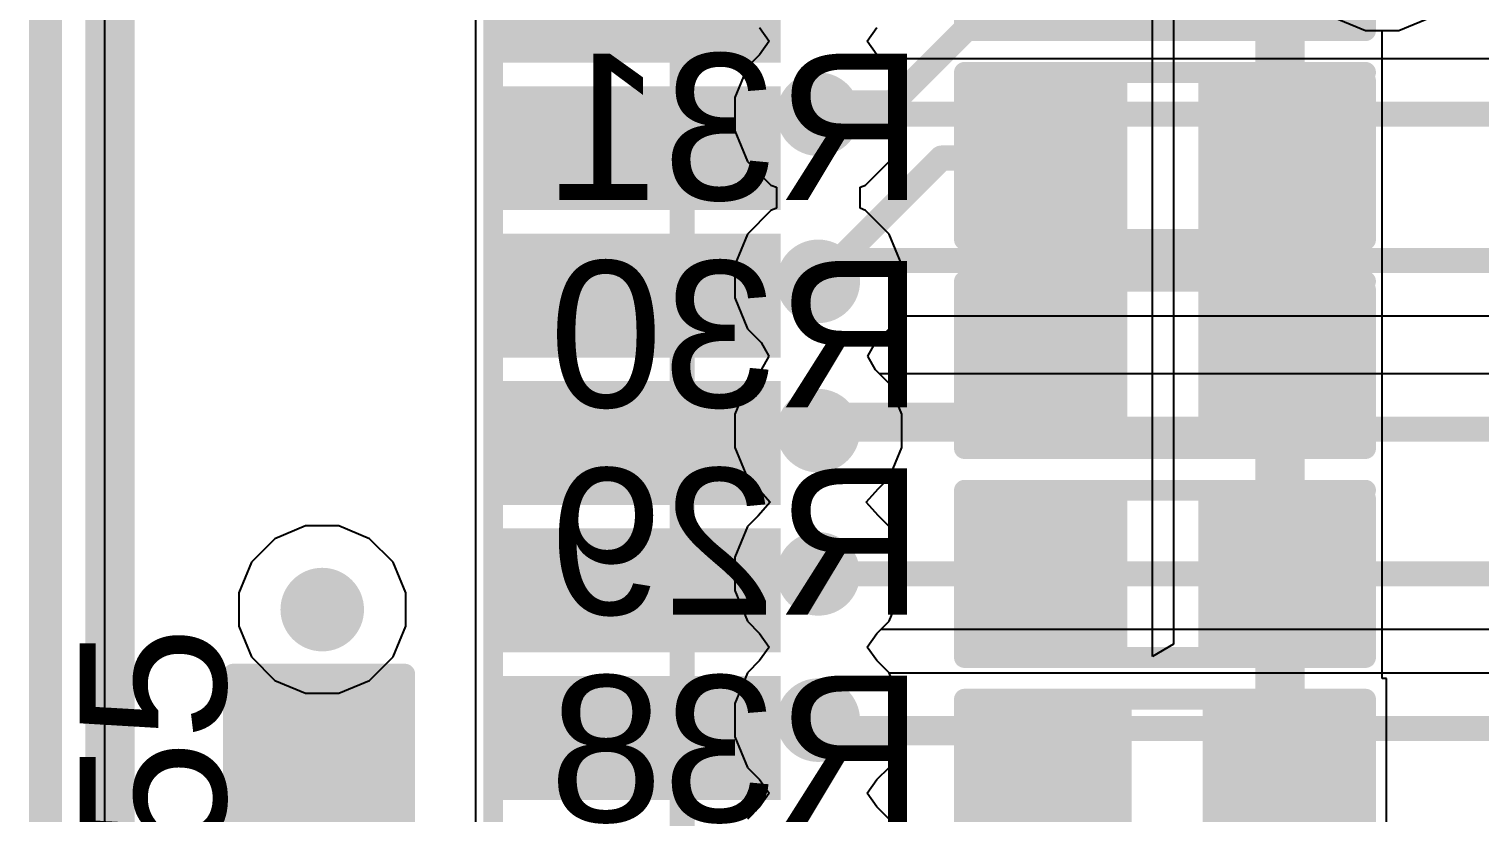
# Model space of a CAD drawing. Header units: inches. Extents: x -1 to 1.07, y -0.9 to 1.08.
# Drawn here: x -0.9989 to -0.6518, y 0.5978 to 0.7854 of the extents above; entities that cross this region are included whole.
import ezdxf

# ---------------------------------------------------------------- set-up
doc = ezdxf.new("R2010")
doc.units = ezdxf.units.IN
doc.header["$MEASUREMENT"] = 0
for name, color, linetype in [('BottomLayer', 5, 'Continuous'), ('BottomOverlay', 54, 'Continuous'), ('BottomPaste', 16, 'Continuous'), ('BottomSolder', 6, 'Continuous'), ('KeepOutLayer', 6, 'Continuous'), ('Mechanical15', 56, 'Continuous'), ('MidLayer1', 16, 'Continuous'), ('MidLayer2', 76, 'Continuous'), ('TopLayer', 1, 'Continuous'), ('TopOverlay', 2, 'Continuous'), ('TopPaste', 8, 'Continuous'), ('TopSolder', 216, 'Continuous'), ('ViaHoleLayer', 16, 'Continuous')]:
    doc.layers.add(name, color=color, linetype=linetype)
doc.styles.add('Arial', font='', dxfattribs={"height": 0.2})
doc.styles.get('Arial').set_extended_font_data('Arial')

# ---------------------------------------------------------------- blocks, each defined once
blk = doc.blocks.new('R0603_S_B_10')
at = {"layer": 'BottomLayer'}
for points in [[(-0.015, 0.015), (0.015, 0.015), (0.015, -0.015), (-0.015, -0.015)], [(0.04, 0.015), (0.07, 0.015), (0.07, -0.015), (0.04, -0.015)]]:
    blk.add_hatch(color=5, dxfattribs=at).paths.add_polyline_path(points)
at = {"layer": 'BottomPaste'}
for points in [[(-0.015, 0.015), (0.015, 0.015), (0.015, -0.015), (-0.015, -0.015)], [(0.04, 0.015), (0.07, 0.015), (0.07, -0.015), (0.04, -0.015)]]:
    blk.add_hatch(color=16, dxfattribs=at).paths.add_polyline_path(points)
at = {"layer": 'BottomSolder'}
for points in [[(-0.019, 0.019), (0.019, 0.019), (0.019, -0.019), (-0.019, -0.019)], [(0.036, 0.019), (0.074, 0.019), (0.074, -0.019), (0.036, -0.019)]]:
    blk.add_hatch(color=6, dxfattribs=at).paths.add_polyline_path(points)
at = {"layer": 'BottomOverlay'}
for points in [[(-0.021, 0.02, 0.005, 0.005, 0), (0.075, 0.0199999, 0.005, 0.005, 0)], [(-0.021, 0.009, 0.005, 0.005, 0), (-0.021, 0.02, 0.005, 0.005, 0)], [(0.075, 0.01, 0.005, 0.005, 0), (0.075, 0.0199999, 0.005, 0.005, 0)], [(-0.021, 0.009, 0.005, 0.005, 0), (-0.0209999, -0.018, 0.005, 0.005, 0)], [(0.075, -0.0199999, 0.005, 0.005, 0), (0.075, 0.01, 0.005, 0.005, 0)], [(-0.021, -0.02, 0.005, 0.005, 0), (0.075, -0.0199999, 0.005, 0.005, 0)]]:
    blk.add_lwpolyline(points, format="xyseb", dxfattribs=at)
for points in [[(-0.02225, 0.02, 0.0025, 0.0025, 1), (-0.01975, 0.02, 0.0025, 0.0025, 1)], [(-0.02225, 0.02, 0.0025, 0.0025, 1), (-0.01975, 0.02, 0.0025, 0.0025, 1)], [(0.07375, 0.0199999, 0.0025, 0.0025, 1), (0.07625, 0.0199999, 0.0025, 0.0025, 1)], [(0.07375, 0.0199999, 0.0025, 0.0025, 1), (0.07625, 0.0199999, 0.0025, 0.0025, 1)], [(-0.02225, 0.009, 0.0025, 0.0025, 1), (-0.01975, 0.009, 0.0025, 0.0025, 1)], [(-0.02225, 0.009, 0.0025, 0.0025, 1), (-0.01975, 0.009, 0.0025, 0.0025, 1)], [(0.07375, 0.01, 0.0025, 0.0025, 1), (0.07625, 0.01, 0.0025, 0.0025, 1)], [(0.07375, 0.01, 0.0025, 0.0025, 1), (0.07625, 0.01, 0.0025, 0.0025, 1)], [(-0.0222499, -0.018, 0.0025, 0.0025, 1), (-0.0197499, -0.018, 0.0025, 0.0025, 1)], [(-0.02225, -0.02, 0.0025, 0.0025, 1), (-0.01975, -0.02, 0.0025, 0.0025, 1)], [(0.07375, -0.0199999, 0.0025, 0.0025, 1), (0.07625, -0.0199999, 0.0025, 0.0025, 1)], [(0.07375, -0.0199999, 0.0025, 0.0025, 1), (0.07625, -0.0199999, 0.0025, 0.0025, 1)]]:
    blk.add_lwpolyline(points, format="xyseb", close=True, dxfattribs=at)
blk = doc.blocks.new('C0603_S_21')
at = {"layer": 'TopLayer'}
for points in [[(-0.015, 0.015), (0.015, 0.015), (0.015, -0.015), (-0.015, -0.015)], [(0.04, 0.015), (0.07, 0.015), (0.07, -0.015), (0.04, -0.015)]]:
    blk.add_hatch(color=1, dxfattribs=at).paths.add_polyline_path(points)
at = {"layer": 'TopPaste'}
for points in [[(-0.015, 0.015), (0.015, 0.015), (0.015, -0.015), (-0.015, -0.015)], [(0.04, 0.015), (0.07, 0.015), (0.07, -0.015), (0.04, -0.015)]]:
    blk.add_hatch(color=8, dxfattribs=at).paths.add_polyline_path(points)
at = {"layer": 'TopSolder'}
for points in [[(-0.019, 0.019), (0.019, 0.019), (0.019, -0.019), (-0.019, -0.019)], [(0.036, 0.019), (0.074, 0.019), (0.074, -0.019), (0.036, -0.019)]]:
    blk.add_hatch(color=216, dxfattribs=at).paths.add_polyline_path(points)
at = {"layer": 'TopOverlay'}
for points in [[(-0.02, 0.02, 0.005, 0.005, 0), (0.015, 0.02, 0.005, 0.005, 0)], [(-0.02, 0.02, 0.005, 0.005, 0), (-0.02, -0.01, 0.005, 0.005, 0)], [(0.04, 0.02, 0.005, 0.005, 0), (0.076, 0.02, 0.005, 0.005, 0)], [(0.076, 0.02, 0.005, 0.005, 0), (0.076, -0.011, 0.005, 0.005, 0)], [(0.023622, 0.007874, 0.005, 0.005, 0), (0.023622, -0.007874, 0.005, 0.005, 0)], [(0.0314961, 0.007874, 0.005, 0.005, 0), (0.0314961, -0.007874, 0.005, 0.005, 0)], [(-0.02, -0.01, 0.005, 0.005, 0), (-0.02, -0.021, 0.005, 0.005, 0)], [(0.076, -0.011, 0.005, 0.005, 0), (0.076, -0.021, 0.005, 0.005, 0)], [(-0.02, -0.021, 0.005, 0.005, 0), (0.014, -0.021, 0.005, 0.005, 0)], [(0.041, -0.021, 0.005, 0.005, 0), (0.076, -0.021, 0.005, 0.005, 0)]]:
    blk.add_lwpolyline(points, format="xyseb", dxfattribs=at)
for points in [[(-0.02125, 0.02, 0.0025, 0.0025, 1), (-0.01875, 0.02, 0.0025, 0.0025, 1)], [(-0.02125, 0.02, 0.0025, 0.0025, 1), (-0.01875, 0.02, 0.0025, 0.0025, 1)], [(0.01375, 0.02, 0.0025, 0.0025, 1), (0.01625, 0.02, 0.0025, 0.0025, 1)], [(0.03875, 0.02, 0.0025, 0.0025, 1), (0.04125, 0.02, 0.0025, 0.0025, 1)], [(0.07475, 0.02, 0.0025, 0.0025, 1), (0.07725, 0.02, 0.0025, 0.0025, 1)], [(0.07475, 0.02, 0.0025, 0.0025, 1), (0.07725, 0.02, 0.0025, 0.0025, 1)], [(0.022372, 0.007874, 0.0025, 0.0025, 1), (0.024872, 0.007874, 0.0025, 0.0025, 1)], [(0.0302461, 0.007874, 0.0025, 0.0025, 1), (0.0327461, 0.007874, 0.0025, 0.0025, 1)], [(0.022372, -0.007874, 0.0025, 0.0025, 1), (0.024872, -0.007874, 0.0025, 0.0025, 1)], [(0.0302461, -0.007874, 0.0025, 0.0025, 1), (0.0327461, -0.007874, 0.0025, 0.0025, 1)], [(-0.02125, -0.01, 0.0025, 0.0025, 1), (-0.01875, -0.01, 0.0025, 0.0025, 1)], [(-0.02125, -0.01, 0.0025, 0.0025, 1), (-0.01875, -0.01, 0.0025, 0.0025, 1)], [(0.07475, -0.011, 0.0025, 0.0025, 1), (0.07725, -0.011, 0.0025, 0.0025, 1)], [(0.07475, -0.011, 0.0025, 0.0025, 1), (0.07725, -0.011, 0.0025, 0.0025, 1)], [(-0.02125, -0.021, 0.0025, 0.0025, 1), (-0.01875, -0.021, 0.0025, 0.0025, 1)], [(-0.02125, -0.021, 0.0025, 0.0025, 1), (-0.01875, -0.021, 0.0025, 0.0025, 1)], [(0.01275, -0.021, 0.0025, 0.0025, 1), (0.01525, -0.021, 0.0025, 0.0025, 1)], [(0.03975, -0.021, 0.0025, 0.0025, 1), (0.04225, -0.021, 0.0025, 0.0025, 1)], [(0.07475, -0.021, 0.0025, 0.0025, 1), (0.07725, -0.021, 0.0025, 0.0025, 1)], [(0.07475, -0.021, 0.0025, 0.0025, 1), (0.07725, -0.021, 0.0025, 0.0025, 1)]]:
    blk.add_lwpolyline(points, format="xyseb", close=True, dxfattribs=at)
blk = doc.blocks.new('MOD_RTL8723BS_MODULE_25')
at = {"layer": 'TopLayer'}
for points in [[(0.24069885, -0.005451649999999997), (0.18164375, -0.005451650000000003), (0.18164375, 0.01620185), (0.24069885, 0.01620185)], [(0.24069865, -0.04073065), (0.18164355, -0.04073065), (0.18164355, -0.01907715), (0.24069865, -0.01907715)], [(0.24069875, -0.07600995), (0.18164365, -0.07600995), (0.18164365, -0.05435645), (0.24069875, -0.05435645)], [(0.24069865, -0.11128915), (0.18164355, -0.11128915), (0.18164355, -0.08963565), (0.24069865, -0.08963565)], [(0.24069875, -0.14656835), (0.18164365, -0.14656835), (0.18164365, -0.12491485), (0.24069875, -0.12491485)], [(0.24069875, -0.18184755), (0.18164365, -0.18184755), (0.18164365, -0.16019405), (0.24069875, -0.16019405)]]:
    blk.add_hatch(color=1, dxfattribs=at).paths.add_polyline_path(points)
at = {"layer": 'TopPaste'}
for points in [[(0.24069885, -0.005451649999999997), (0.18164375, -0.005451650000000003), (0.18164375, 0.01620185), (0.24069885, 0.01620185)], [(0.24069865, -0.04073065), (0.18164355, -0.04073065), (0.18164355, -0.01907715), (0.24069865, -0.01907715)], [(0.24069875, -0.07600995), (0.18164365, -0.07600995), (0.18164365, -0.05435645), (0.24069875, -0.05435645)], [(0.24069865, -0.11128915), (0.18164355, -0.11128915), (0.18164355, -0.08963565), (0.24069865, -0.08963565)], [(0.24069875, -0.14656835), (0.18164365, -0.14656835), (0.18164365, -0.12491485), (0.24069875, -0.12491485)], [(0.24069875, -0.18184755), (0.18164365, -0.18184755), (0.18164365, -0.16019405), (0.24069875, -0.16019405)]]:
    blk.add_hatch(color=8, dxfattribs=at).paths.add_polyline_path(points)
at = {"layer": 'TopSolder'}
for points in [[(0.24469885, -0.009451649999999997), (0.17764375, -0.009451650000000002), (0.17764375, 0.02020185), (0.24469885, 0.02020185)], [(0.24469865, -0.04473065), (0.17764355, -0.04473065), (0.17764355, -0.01507715), (0.24469865, -0.01507715)], [(0.24469875, -0.08000995), (0.17764365, -0.08000995), (0.17764365, -0.05035645), (0.24469875, -0.05035645)], [(0.24469865, -0.11528915), (0.17764355, -0.11528915), (0.17764355, -0.08563565), (0.24469865, -0.08563565)], [(0.24469875, -0.15056835), (0.17764365, -0.15056835), (0.17764365, -0.12091485), (0.24469875, -0.12091485)], [(0.24469875, -0.18584755), (0.17764365, -0.18584755), (0.17764365, -0.15619405), (0.24469875, -0.15619405)]]:
    blk.add_hatch(color=216, dxfattribs=at).paths.add_polyline_path(points)
at = {"layer": 'Mechanical15'}
blk.add_lwpolyline([(0.20122, 0.20622, 0.00591, 0.00591, 0), (0.20122, -0.26622, 0.00591, 0.00591, 0)], format="xyseb", dxfattribs=at)
at = {"layer": 'TopOverlay'}
blk.add_lwpolyline([(0.24649, 0.2515, 0.00472, 0.00472, 0), (0.24649, -0.3114899, 0.00472, 0.00472, 0)], format="xyseb", dxfattribs=at)
blk = doc.blocks.new('R0603_S_B_34')
at = {"layer": 'BottomLayer'}
for points in [[(-0.015, 0.015), (0.015, 0.015), (0.015, -0.015), (-0.015, -0.015)], [(0.04, 0.0150001), (0.07, 0.0150001), (0.07, -0.0149999), (0.04, -0.0149999)]]:
    blk.add_hatch(color=5, dxfattribs=at).paths.add_polyline_path(points)
at = {"layer": 'BottomPaste'}
for points in [[(-0.015, 0.015), (0.015, 0.015), (0.015, -0.015), (-0.015, -0.015)], [(0.04, 0.0150001), (0.07, 0.0150001), (0.07, -0.0149999), (0.04, -0.0149999)]]:
    blk.add_hatch(color=16, dxfattribs=at).paths.add_polyline_path(points)
at = {"layer": 'BottomSolder'}
for points in [[(-0.019, 0.019), (0.019, 0.019), (0.019, -0.019), (-0.019, -0.019)], [(0.036, 0.0190001), (0.074, 0.0190001), (0.074, -0.0189999), (0.036, -0.0189999)]]:
    blk.add_hatch(color=6, dxfattribs=at).paths.add_polyline_path(points)
at = {"layer": 'BottomOverlay'}
for points in [[(-0.0209999, 0.0090002, 0.005, 0.005, 0), (-0.021, 0.0200001, 0.005, 0.005, 0)], [(0.075, 0.02, 0.005, 0.005, 0), (-0.021, 0.0200001, 0.005, 0.005, 0)], [(0.075, 0.02, 0.005, 0.005, 0), (0.075, 0.0100001, 0.005, 0.005, 0)], [(-0.0209999, 0.0090002, 0.005, 0.005, 0), (-0.021, -0.0179999, 0.005, 0.005, 0)], [(0.075, 0.0100001, 0.005, 0.005, 0), (0.075, -0.0199998, 0.005, 0.005, 0)], [(0.075, -0.0199998, 0.005, 0.005, 0), (-0.021, -0.0199998, 0.005, 0.005, 0)]]:
    blk.add_lwpolyline(points, format="xyseb", dxfattribs=at)
for points in [[(-0.02225, 0.0200001, 0.0025, 0.0025, 1), (-0.01975, 0.0200001, 0.0025, 0.0025, 1)], [(-0.02225, 0.0200001, 0.0025, 0.0025, 1), (-0.01975, 0.0200001, 0.0025, 0.0025, 1)], [(0.07375, 0.02, 0.0025, 0.0025, 1), (0.07625, 0.02, 0.0025, 0.0025, 1)], [(0.07375, 0.02, 0.0025, 0.0025, 1), (0.07625, 0.02, 0.0025, 0.0025, 1)], [(-0.0222499, 0.0090002, 0.0025, 0.0025, 1), (-0.0197499, 0.0090002, 0.0025, 0.0025, 1)], [(-0.0222499, 0.0090002, 0.0025, 0.0025, 1), (-0.0197499, 0.0090002, 0.0025, 0.0025, 1)], [(0.07375, 0.0100001, 0.0025, 0.0025, 1), (0.07625, 0.0100001, 0.0025, 0.0025, 1)], [(0.07375, 0.0100001, 0.0025, 0.0025, 1), (0.07625, 0.0100001, 0.0025, 0.0025, 1)], [(-0.02225, -0.0179999, 0.0025, 0.0025, 1), (-0.01975, -0.0179999, 0.0025, 0.0025, 1)], [(-0.02225, -0.0199998, 0.0025, 0.0025, 1), (-0.01975, -0.0199998, 0.0025, 0.0025, 1)], [(0.07375, -0.0199998, 0.0025, 0.0025, 1), (0.07625, -0.0199998, 0.0025, 0.0025, 1)], [(0.07375, -0.0199998, 0.0025, 0.0025, 1), (0.07625, -0.0199998, 0.0025, 0.0025, 1)]]:
    blk.add_lwpolyline(points, format="xyseb", close=True, dxfattribs=at)
blk = doc.blocks.new('R0603_S_B_35')
at = {"layer": 'BottomLayer'}
for points in [[(-0.015, 0.015), (0.015, 0.015), (0.015, -0.015), (-0.015, -0.015)], [(0.04, 0.015), (0.07, 0.015), (0.07, -0.015), (0.04, -0.015)]]:
    blk.add_hatch(color=5, dxfattribs=at).paths.add_polyline_path(points)
at = {"layer": 'BottomPaste'}
for points in [[(-0.015, 0.015), (0.015, 0.015), (0.015, -0.015), (-0.015, -0.015)], [(0.04, 0.015), (0.07, 0.015), (0.07, -0.015), (0.04, -0.015)]]:
    blk.add_hatch(color=16, dxfattribs=at).paths.add_polyline_path(points)
at = {"layer": 'BottomSolder'}
for points in [[(-0.019, 0.019), (0.019, 0.019), (0.019, -0.019), (-0.019, -0.019)], [(0.036, 0.019), (0.074, 0.019), (0.074, -0.019), (0.036, -0.019)]]:
    blk.add_hatch(color=6, dxfattribs=at).paths.add_polyline_path(points)
at = {"layer": 'BottomOverlay'}
for points in [[(-0.0209999, 0.0200001, 0.005, 0.005, 0), (-0.021, 0.009, 0.005, 0.005, 0)], [(0.075, 0.0199999, 0.005, 0.005, 0), (-0.0209999, 0.0200001, 0.005, 0.005, 0)], [(0.075, 0.0199999, 0.005, 0.005, 0), (0.075, 0.0099999, 0.005, 0.005, 0)], [(-0.0209999, -0.018, 0.005, 0.005, 0), (-0.021, 0.009, 0.005, 0.005, 0)], [(0.075, 0.0099999, 0.005, 0.005, 0), (0.075, -0.0199999, 0.005, 0.005, 0)], [(0.075, -0.0199999, 0.005, 0.005, 0), (-0.021, -0.02, 0.005, 0.005, 0)]]:
    blk.add_lwpolyline(points, format="xyseb", dxfattribs=at)
for points in [[(-0.0222499, 0.0200001, 0.0025, 0.0025, 1), (-0.0197499, 0.0200001, 0.0025, 0.0025, 1)], [(-0.0222499, 0.0200001, 0.0025, 0.0025, 1), (-0.0197499, 0.0200001, 0.0025, 0.0025, 1)], [(0.07375, 0.0199999, 0.0025, 0.0025, 1), (0.07625, 0.0199999, 0.0025, 0.0025, 1)], [(0.07375, 0.0199999, 0.0025, 0.0025, 1), (0.07625, 0.0199999, 0.0025, 0.0025, 1)], [(-0.02225, 0.009, 0.0025, 0.0025, 1), (-0.01975, 0.009, 0.0025, 0.0025, 1)], [(-0.02225, 0.009, 0.0025, 0.0025, 1), (-0.01975, 0.009, 0.0025, 0.0025, 1)], [(0.07375, 0.0099999, 0.0025, 0.0025, 1), (0.07625, 0.0099999, 0.0025, 0.0025, 1)], [(0.07375, 0.0099999, 0.0025, 0.0025, 1), (0.07625, 0.0099999, 0.0025, 0.0025, 1)], [(-0.0222499, -0.018, 0.0025, 0.0025, 1), (-0.0197499, -0.018, 0.0025, 0.0025, 1)], [(-0.02225, -0.02, 0.0025, 0.0025, 1), (-0.01975, -0.02, 0.0025, 0.0025, 1)], [(0.07375, -0.0199999, 0.0025, 0.0025, 1), (0.07625, -0.0199999, 0.0025, 0.0025, 1)], [(0.07375, -0.0199999, 0.0025, 0.0025, 1), (0.07625, -0.0199999, 0.0025, 0.0025, 1)]]:
    blk.add_lwpolyline(points, format="xyseb", close=True, dxfattribs=at)
blk = doc.blocks.new('R0603_S_B_36')
at = {"layer": 'BottomLayer'}
for points in [[(-0.015, 0.015), (0.015, 0.015), (0.015, -0.015), (-0.015, -0.015)], [(0.04, 0.015), (0.07, 0.015), (0.07, -0.015), (0.04, -0.015)]]:
    blk.add_hatch(color=5, dxfattribs=at).paths.add_polyline_path(points)
at = {"layer": 'BottomPaste'}
for points in [[(-0.015, 0.015), (0.015, 0.015), (0.015, -0.015), (-0.015, -0.015)], [(0.04, 0.015), (0.07, 0.015), (0.07, -0.015), (0.04, -0.015)]]:
    blk.add_hatch(color=16, dxfattribs=at).paths.add_polyline_path(points)
at = {"layer": 'BottomSolder'}
for points in [[(-0.019, 0.019), (0.019, 0.019), (0.019, -0.019), (-0.019, -0.019)], [(0.036, 0.019), (0.074, 0.019), (0.074, -0.019), (0.036, -0.019)]]:
    blk.add_hatch(color=6, dxfattribs=at).paths.add_polyline_path(points)
at = {"layer": 'BottomOverlay'}
for points in [[(0.075, 0.0199999, 0.005, 0.005, 0), (-0.021, 0.02, 0.005, 0.005, 0)], [(-0.021, 0.02, 0.005, 0.005, 0), (-0.021, 0.009, 0.005, 0.005, 0)], [(0.075, 0.0199999, 0.005, 0.005, 0), (0.075, 0.01, 0.005, 0.005, 0)], [(-0.021, 0.009, 0.005, 0.005, 0), (-0.021, -0.0180001, 0.005, 0.005, 0)], [(0.075, 0.01, 0.005, 0.005, 0), (0.075, -0.02, 0.005, 0.005, 0)], [(0.075, -0.02, 0.005, 0.005, 0), (-0.021, -0.02, 0.005, 0.005, 0)]]:
    blk.add_lwpolyline(points, format="xyseb", dxfattribs=at)
for points in [[(-0.02225, 0.02, 0.0025, 0.0025, 1), (-0.01975, 0.02, 0.0025, 0.0025, 1)], [(-0.02225, 0.02, 0.0025, 0.0025, 1), (-0.01975, 0.02, 0.0025, 0.0025, 1)], [(0.07375, 0.0199999, 0.0025, 0.0025, 1), (0.07625, 0.0199999, 0.0025, 0.0025, 1)], [(0.07375, 0.0199999, 0.0025, 0.0025, 1), (0.07625, 0.0199999, 0.0025, 0.0025, 1)], [(-0.02225, 0.009, 0.0025, 0.0025, 1), (-0.01975, 0.009, 0.0025, 0.0025, 1)], [(-0.02225, 0.009, 0.0025, 0.0025, 1), (-0.01975, 0.009, 0.0025, 0.0025, 1)], [(0.07375, 0.01, 0.0025, 0.0025, 1), (0.07625, 0.01, 0.0025, 0.0025, 1)], [(0.07375, 0.01, 0.0025, 0.0025, 1), (0.07625, 0.01, 0.0025, 0.0025, 1)], [(-0.02225, -0.0180001, 0.0025, 0.0025, 1), (-0.01975, -0.0180001, 0.0025, 0.0025, 1)], [(-0.02225, -0.02, 0.0025, 0.0025, 1), (-0.01975, -0.02, 0.0025, 0.0025, 1)], [(0.07375, -0.02, 0.0025, 0.0025, 1), (0.07625, -0.02, 0.0025, 0.0025, 1)], [(0.07375, -0.02, 0.0025, 0.0025, 1), (0.07625, -0.02, 0.0025, 0.0025, 1)]]:
    blk.add_lwpolyline(points, format="xyseb", close=True, dxfattribs=at)
blk = doc.blocks.new('R0603_S_B_37')
at = {"layer": 'BottomLayer'}
for points in [[(-0.015, 0.015), (0.015, 0.015), (0.015, -0.015), (-0.015, -0.015)], [(0.0400001, 0.015), (0.0700001, 0.015), (0.0700001, -0.015), (0.0400001, -0.015)]]:
    blk.add_hatch(color=5, dxfattribs=at).paths.add_polyline_path(points)
at = {"layer": 'BottomPaste'}
for points in [[(-0.015, 0.015), (0.015, 0.015), (0.015, -0.015), (-0.015, -0.015)], [(0.0400001, 0.015), (0.0700001, 0.015), (0.0700001, -0.015), (0.0400001, -0.015)]]:
    blk.add_hatch(color=16, dxfattribs=at).paths.add_polyline_path(points)
at = {"layer": 'BottomSolder'}
for points in [[(-0.019, 0.019), (0.019, 0.019), (0.019, -0.019), (-0.019, -0.019)], [(0.0360001, 0.019), (0.0740001, 0.019), (0.0740001, -0.019), (0.0360001, -0.019)]]:
    blk.add_hatch(color=6, dxfattribs=at).paths.add_polyline_path(points)
at = {"layer": 'BottomOverlay'}
for points in [[(0.0750001, 0.0199999, 0.005, 0.005, 0), (-0.0209998, 0.0199999, 0.005, 0.005, 0)], [(-0.0209998, 0.0199999, 0.005, 0.005, 0), (-0.0209998, 0.0090001, 0.005, 0.005, 0)], [(0.0750001, 0.0199999, 0.005, 0.005, 0), (0.0750001, 0.01, 0.005, 0.005, 0)], [(-0.0209998, 0.0090001, 0.005, 0.005, 0), (-0.0209998, -0.018, 0.005, 0.005, 0)], [(0.0750001, 0.01, 0.005, 0.005, 0), (0.0750001, -0.0199999, 0.005, 0.005, 0)], [(0.0750001, -0.0199999, 0.005, 0.005, 0), (-0.0209998, -0.0199999, 0.005, 0.005, 0)]]:
    blk.add_lwpolyline(points, format="xyseb", dxfattribs=at)
for points in [[(-0.0222498, 0.0199999, 0.0025, 0.0025, 1), (-0.0197498, 0.0199999, 0.0025, 0.0025, 1)], [(-0.0222498, 0.0199999, 0.0025, 0.0025, 1), (-0.0197498, 0.0199999, 0.0025, 0.0025, 1)], [(0.0737501, 0.0199999, 0.0025, 0.0025, 1), (0.0762501, 0.0199999, 0.0025, 0.0025, 1)], [(0.0737501, 0.0199999, 0.0025, 0.0025, 1), (0.0762501, 0.0199999, 0.0025, 0.0025, 1)], [(-0.0222498, 0.0090001, 0.0025, 0.0025, 1), (-0.0197498, 0.0090001, 0.0025, 0.0025, 1)], [(-0.0222498, 0.0090001, 0.0025, 0.0025, 1), (-0.0197498, 0.0090001, 0.0025, 0.0025, 1)], [(0.0737501, 0.01, 0.0025, 0.0025, 1), (0.0762501, 0.01, 0.0025, 0.0025, 1)], [(0.0737501, 0.01, 0.0025, 0.0025, 1), (0.0762501, 0.01, 0.0025, 0.0025, 1)], [(-0.0222498, -0.018, 0.0025, 0.0025, 1), (-0.0197498, -0.018, 0.0025, 0.0025, 1)], [(-0.0222498, -0.0199999, 0.0025, 0.0025, 1), (-0.0197498, -0.0199999, 0.0025, 0.0025, 1)], [(0.0737501, -0.0199999, 0.0025, 0.0025, 1), (0.0762501, -0.0199999, 0.0025, 0.0025, 1)], [(0.0737501, -0.0199999, 0.0025, 0.0025, 1), (0.0762501, -0.0199999, 0.0025, 0.0025, 1)]]:
    blk.add_lwpolyline(points, format="xyseb", close=True, dxfattribs=at)

msp = doc.modelspace()

# ---------------------------------------------------------------- hatches: boundary and pattern name
at = {"layer": 'BottomLayer'}
h = msp.add_hatch(color=5, dxfattribs=at)
edge = h.paths.add_edge_path()
edge.add_arc((-0.81, 0.765), 0.01, 0, 360)
h = msp.add_hatch(color=5, dxfattribs=at)
edge = h.paths.add_edge_path()
edge.add_arc((-0.81, 0.725), 0.01, 0, 360)
h = msp.add_hatch(color=5, dxfattribs=at)
edge = h.paths.add_edge_path()
edge.add_arc((-0.81, 0.689256), 0.01, 0, 360)
h = msp.add_hatch(color=5, dxfattribs=at)
edge = h.paths.add_edge_path()
edge.add_arc((-0.81, 0.655), 0.01, 0, 360)
h = msp.add_hatch(color=5, dxfattribs=at)
edge = h.paths.add_edge_path()
edge.add_arc((-0.9287402, 0.6464567), 0.01, 0, 360)
h = msp.add_hatch(color=5, dxfattribs=at)
edge = h.paths.add_edge_path()
edge.add_arc((-0.81, 0.62), 0.01, 0, 360)
at = {"layer": 'MidLayer1'}
h = msp.add_hatch(color=16, dxfattribs=at)
edge = h.paths.add_edge_path()
edge.add_arc((-0.81, 0.765), 0.01, 0, 360)
h = msp.add_hatch(color=16, dxfattribs=at)
edge = h.paths.add_edge_path()
edge.add_arc((-0.81, 0.725), 0.01, 0, 360)
h = msp.add_hatch(color=16, dxfattribs=at)
edge = h.paths.add_edge_path()
edge.add_arc((-0.81, 0.689256), 0.01, 0, 360)
h = msp.add_hatch(color=16, dxfattribs=at)
edge = h.paths.add_edge_path()
edge.add_arc((-0.81, 0.655), 0.01, 0, 360)
h = msp.add_hatch(color=16, dxfattribs=at)
edge = h.paths.add_edge_path()
edge.add_arc((-0.9287402, 0.6464567), 0.01, 0, 360)
h = msp.add_hatch(color=16, dxfattribs=at)
edge = h.paths.add_edge_path()
edge.add_arc((-0.81, 0.62), 0.01, 0, 360)
at = {"layer": 'MidLayer2'}
h = msp.add_hatch(color=76, dxfattribs=at)
edge = h.paths.add_edge_path()
edge.add_arc((-0.81, 0.765), 0.01, 0, 360)
h = msp.add_hatch(color=76, dxfattribs=at)
edge = h.paths.add_edge_path()
edge.add_arc((-0.81, 0.725), 0.01, 0, 360)
h = msp.add_hatch(color=76, dxfattribs=at)
edge = h.paths.add_edge_path()
edge.add_arc((-0.81, 0.689256), 0.01, 0, 360)
h = msp.add_hatch(color=76, dxfattribs=at)
edge = h.paths.add_edge_path()
edge.add_arc((-0.81, 0.655), 0.01, 0, 360)
h = msp.add_hatch(color=76, dxfattribs=at)
edge = h.paths.add_edge_path()
edge.add_arc((-0.9287402, 0.6464567), 0.01, 0, 360)
h = msp.add_hatch(color=76, dxfattribs=at)
edge = h.paths.add_edge_path()
edge.add_arc((-0.81, 0.62), 0.01, 0, 360)
at = {"layer": 'TopLayer'}
h = msp.add_hatch(color=1, dxfattribs=at)
edge = h.paths.add_edge_path()
edge.add_arc((-0.81, 0.765), 0.01, 0, 360)
h = msp.add_hatch(color=1, dxfattribs=at)
edge = h.paths.add_edge_path()
edge.add_arc((-0.81, 0.725), 0.01, 0, 360)
h = msp.add_hatch(color=1, dxfattribs=at)
edge = h.paths.add_edge_path()
edge.add_arc((-0.81, 0.689256), 0.01, 0, 360)
h = msp.add_hatch(color=1, dxfattribs=at)
edge = h.paths.add_edge_path()
edge.add_arc((-0.81, 0.655), 0.01, 0, 360)
h = msp.add_hatch(color=1, dxfattribs=at)
edge = h.paths.add_edge_path()
edge.add_arc((-0.9287402, 0.6464567), 0.01, 0, 360)
h = msp.add_hatch(color=1, dxfattribs=at)
edge = h.paths.add_edge_path()
edge.add_arc((-0.81, 0.62), 0.01, 0, 360)
at = {"layer": 'ViaHoleLayer'}
h = msp.add_hatch(color=16, dxfattribs=at)
edge = h.paths.add_edge_path()
edge.add_arc((-0.81, 0.765), 0.005, 0, 360)
h = msp.add_hatch(color=16, dxfattribs=at)
edge = h.paths.add_edge_path()
edge.add_arc((-0.81, 0.725), 0.005, 0, 360)
h = msp.add_hatch(color=16, dxfattribs=at)
edge = h.paths.add_edge_path()
edge.add_arc((-0.81, 0.689256), 0.005, 0, 360)
h = msp.add_hatch(color=16, dxfattribs=at)
edge = h.paths.add_edge_path()
edge.add_arc((-0.81, 0.655), 0.005, 0, 360)
h = msp.add_hatch(color=16, dxfattribs=at)
edge = h.paths.add_edge_path()
edge.add_arc((-0.9287402, 0.6464567), 0.005, 0, 360)
h = msp.add_hatch(color=16, dxfattribs=at)
edge = h.paths.add_edge_path()
edge.add_arc((-0.81, 0.62), 0.005, 0, 360)

# ---------------------------------------------------------------- linework, layer by layer
at = {"layer": 'BottomLayer'}
for p, q in [((-0.98079, -0.88079), (-0.98079, 1.06079)), ((-0.7300001, 0.78), (-0.7300001, 0.8299999)), ((-0.7250001, 0.8300001), (-0.7250001, 0.7800001)), ((-0.6710218, 0.785), (-0.6636709, 0.7880448)), ((-0.8240507, 0.7857665), (-0.8217183, 0.7825)), ((-0.6750001, 0.7300003), (-0.6750001, 0.785)), ((-0.6750001, 0.785), (-0.6710218, 0.785)), ((-0.8217183, 0.7825), (-0.8240507, 0.7792336)), ((-0.8240507, 0.7792336), (-0.8269552, 0.7763291)), ((-0.7300001, 0.7300003), (-0.7300001, 0.78)), ((-0.7250001, 0.7800001), (-0.7250001, 0.735)), ((-0.8269552, 0.7763291), (-0.83, 0.7689782)), ((-0.83, 0.7689782), (-0.83, 0.7610218)), ((-0.83, 0.7610218), (-0.8269552, 0.7536709)), ((-0.8269552, 0.7536709), (-0.8213291, 0.7480448)), ((-0.8213291, 0.7480448), (-0.8200139, 0.7475)), ((-0.8200139, 0.7475), (-0.8200139, 0.7425)), ((-0.8213291, 0.7419552), (-0.8269552, 0.7363291)), ((-0.8200139, 0.7425), (-0.8213291, 0.7419552)), ((-0.8269552, 0.7363291), (-0.83, 0.7289782)), ((-0.7250001, 0.735), (-0.7250002, 0.7300003)), ((-0.83, 0.7289782), (-0.83, 0.7210218)), ((-0.7299999, 0.7300003), (-0.7300001, 0.7300003)), ((-0.7300001, 0.7250001), (-0.73, 0.7299998)), ((-0.73, 0.7299998), (-0.7299999, 0.7299998)), ((-0.7299999, 0.7299998), (-0.7299999, 0.7300003)), ((-0.7250002, 0.7300003), (-0.7250003, 0.7300003)), ((-0.7250003, 0.7300003), (-0.7250003, 0.7299998)), ((-0.7250003, 0.7299998), (-0.7250001, 0.7299998)), ((-0.7250001, 0.7299998), (-0.7250001, 0.68)), ((-0.6749999, 0.7300003), (-0.6750001, 0.7300003)), ((-0.6750001, 0.7250001), (-0.675, 0.7299998)), ((-0.675, 0.7299998), (-0.6749999, 0.7299998)), ((-0.6749999, 0.7299998), (-0.6749999, 0.7300003)), ((-0.7300001, 0.6846415), (-0.7300001, 0.7250001)), ((-0.6750001, 0.6800001), (-0.6750001, 0.7250001)), ((-0.83, 0.7210218), (-0.8269552, 0.7136709)), ((-0.8269552, 0.7136709), (-0.8236787, 0.7103944)), ((-0.8236787, 0.7103944), (-0.8218441, 0.707128)), ((-0.8218441, 0.707128), (-0.8236787, 0.7038616)), ((-0.8236787, 0.7038616), (-0.8269552, 0.7005851)), ((-0.8269552, 0.7005851), (-0.83, 0.6932342)), ((-0.83, 0.6932342), (-0.83, 0.6852778)), ((-0.83, 0.6852778), (-0.8269552, 0.6779269)), ((-0.7299998, 0.6799998), (-0.7300001, 0.6846415)), ((-0.8269552, 0.6779269), (-0.8244227, 0.6753944)), ((-0.73, 0.6799996), (-0.7299997, 0.6799998)), ((-0.73, 0.6352365), (-0.73, 0.6799996)), ((-0.7299997, 0.6799998), (-0.7299998, 0.6799998)), ((-0.7250001, 0.68), (-0.7250002, 0.68)), ((-0.7250002, 0.68), (-0.7249999, 0.6799998)), ((-0.7249999, 0.6799998), (-0.7249999, 0.6381556)), ((-0.6749998, 0.6799999), (-0.6750001, 0.6800001)), ((-0.6749999, 0.63), (-0.6749999, 0.6799999)), ((-0.6749999, 0.6799999), (-0.6749998, 0.6799999)), ((-0.8244227, 0.6753944), (-0.8214846, 0.672128)), ((-0.8214846, 0.672128), (-0.8244227, 0.6688616)), ((-0.8244227, 0.6688616), (-0.8269552, 0.6663291)), ((-0.8269552, 0.6663291), (-0.83, 0.6589782)), ((-0.83, 0.6589782), (-0.83, 0.6510218)), ((-0.83, 0.6510218), (-0.8269552, 0.6436709)), ((-0.8269552, 0.6436709), (-0.8240507, 0.6407664)), ((-0.8240507, 0.6407664), (-0.8217182, 0.6375)), ((-0.8217182, 0.6375), (-0.8240507, 0.6342336)), ((-0.7249999, 0.6381556), (-0.73, 0.6352365)), ((-0.8240507, 0.6342336), (-0.8269552, 0.6313291)), ((-0.8269552, 0.6313291), (-0.83, 0.6239782)), ((-0.6740001, 0.63), (-0.6749999, 0.63)), ((-0.6740001, 0.575), (-0.6740001, 0.63)), ((-0.83, 0.6239782), (-0.83, 0.6160218)), ((-0.83, 0.6160218), (-0.8269552, 0.6086709)), ((-0.8269552, 0.6086709), (-0.8240507, 0.6057664)), ((-0.8240507, 0.6057664), (-0.8217182, 0.6025)), ((-0.8217182, 0.6025), (-0.8240507, 0.5992336)), ((-0.8240507, 0.5992336), (-0.8269552, 0.5963291))]:
    msp.add_line(p, q, dxfattribs=at)
for points in [[(-0.6995001, 0.5555, 0.011811, 0.011811, 0), (-0.6995001, 0.8050001, 0.011811, 0.011811, 0)], [(-0.7923214, 0.7676787, 0.006, 0.006, 0), (-0.7550001, 0.805, 0.006, 0.006, 0)], [(-0.81, 0.765, 0.006, 0.006, 0), (-0.8073213, 0.7676787, 0.006, 0.006, 0)], [(-0.8073213, 0.7676787, 0.006, 0.006, 0), (-0.7923214, 0.7676787, 0.006, 0.006, 0)], [(-0.81, 0.725, 0.006, 0.006, 0), (-0.7804853, 0.7545147, 0.006, 0.006, 0)], [(-0.7804853, 0.7545147, 0.006, 0.006, 0), (-0.7554855, 0.7545147, 0.006, 0.006, 0)], [(-0.7554855, 0.7545147, 0.006, 0.006, 0), (-0.7550001, 0.7550001, 0.006, 0.006, 0)], [(-0.7670001, 0.693, 0.006, 0.006, 0), (-0.7550001, 0.705, 0.006, 0.006, 0)], [(-0.8062116, 0.689256, 0.006, 0.006, 0), (-0.8024676, 0.693, 0.006, 0.006, 0)], [(-0.8024676, 0.693, 0.006, 0.006, 0), (-0.7670001, 0.693, 0.006, 0.006, 0)], [(-0.81, 0.689256, 0.006, 0.006, 0), (-0.8062116, 0.689256, 0.006, 0.006, 0)], [(-0.81, 0.655, 0.006, 0.006, 0), (-0.8099999, 0.6549999, 0.006, 0.006, 0)], [(-0.8099999, 0.6549999, 0.006, 0.006, 0), (-0.755, 0.6549999, 0.006, 0.006, 0)], [(-0.81, 0.62, 0.006, 0.006, 0), (-0.8062116, 0.62, 0.006, 0.006, 0)], [(-0.8062116, 0.62, 0.006, 0.006, 0), (-0.8032116, 0.617, 0.006, 0.006, 0)], [(-0.8032116, 0.617, 0.006, 0.006, 0), (-0.7660001, 0.617, 0.006, 0.006, 0)], [(-0.7660001, 0.617, 0.006, 0.006, 0), (-0.7540001, 0.605, 0.006, 0.006, 0)]]:
    msp.add_lwpolyline(points, format="xyseb", dxfattribs=at)
for points in [[(-0.8088213, 0.7676787, 0.003, 0.003, 1), (-0.8058213, 0.7676787, 0.003, 0.003, 1)], [(-0.8088213, 0.7676787, 0.003, 0.003, 1), (-0.8058213, 0.7676787, 0.003, 0.003, 1)], [(-0.7938214, 0.7676787, 0.003, 0.003, 1), (-0.7908214, 0.7676787, 0.003, 0.003, 1)], [(-0.7938214, 0.7676787, 0.003, 0.003, 1), (-0.7908214, 0.7676787, 0.003, 0.003, 1)], [(-0.8115, 0.765, 0.003, 0.003, 1), (-0.8085, 0.765, 0.003, 0.003, 1)], [(-0.7819853, 0.7545147, 0.003, 0.003, 1), (-0.7789853, 0.7545147, 0.003, 0.003, 1)], [(-0.7819853, 0.7545147, 0.003, 0.003, 1), (-0.7789853, 0.7545147, 0.003, 0.003, 1)], [(-0.7569855, 0.7545147, 0.003, 0.003, 1), (-0.7539855, 0.7545147, 0.003, 0.003, 1)], [(-0.7569855, 0.7545147, 0.003, 0.003, 1), (-0.7539855, 0.7545147, 0.003, 0.003, 1)], [(-0.7565001, 0.7550001, 0.003, 0.003, 1), (-0.7535001, 0.7550001, 0.003, 0.003, 1)], [(-0.8115, 0.725, 0.003, 0.003, 1), (-0.8085, 0.725, 0.003, 0.003, 1)], [(-0.7565001, 0.705, 0.003, 0.003, 1), (-0.7535001, 0.705, 0.003, 0.003, 1)], [(-0.8039676, 0.693, 0.003, 0.003, 1), (-0.8009676, 0.693, 0.003, 0.003, 1)], [(-0.8039676, 0.693, 0.003, 0.003, 1), (-0.8009676, 0.693, 0.003, 0.003, 1)], [(-0.7685001, 0.693, 0.003, 0.003, 1), (-0.7655001, 0.693, 0.003, 0.003, 1)], [(-0.7685001, 0.693, 0.003, 0.003, 1), (-0.7655001, 0.693, 0.003, 0.003, 1)], [(-0.8115, 0.689256, 0.003, 0.003, 1), (-0.8085, 0.689256, 0.003, 0.003, 1)], [(-0.8077116, 0.689256, 0.003, 0.003, 1), (-0.8047116, 0.689256, 0.003, 0.003, 1)], [(-0.8077116, 0.689256, 0.003, 0.003, 1), (-0.8047116, 0.689256, 0.003, 0.003, 1)], [(-0.8115, 0.655, 0.003, 0.003, 1), (-0.8085, 0.655, 0.003, 0.003, 1)], [(-0.8114999, 0.6549999, 0.003, 0.003, 1), (-0.8084999, 0.6549999, 0.003, 0.003, 1)], [(-0.8114999, 0.6549999, 0.003, 0.003, 1), (-0.8084999, 0.6549999, 0.003, 0.003, 1)], [(-0.7565, 0.6549999, 0.003, 0.003, 1), (-0.7535, 0.6549999, 0.003, 0.003, 1)], [(-0.8115, 0.62, 0.003, 0.003, 1), (-0.8085, 0.62, 0.003, 0.003, 1)], [(-0.8077116, 0.62, 0.003, 0.003, 1), (-0.8047116, 0.62, 0.003, 0.003, 1)], [(-0.8077116, 0.62, 0.003, 0.003, 1), (-0.8047116, 0.62, 0.003, 0.003, 1)], [(-0.8047116, 0.617, 0.003, 0.003, 1), (-0.8017116, 0.617, 0.003, 0.003, 1)], [(-0.8047116, 0.617, 0.003, 0.003, 1), (-0.8017116, 0.617, 0.003, 0.003, 1)], [(-0.7675001, 0.617, 0.003, 0.003, 1), (-0.7645001, 0.617, 0.003, 0.003, 1)], [(-0.7675001, 0.617, 0.003, 0.003, 1), (-0.7645001, 0.617, 0.003, 0.003, 1)], [(-0.7555001, 0.605, 0.003, 0.003, 1), (-0.7525001, 0.605, 0.003, 0.003, 1)]]:
    msp.add_lwpolyline(points, format="xyseb", close=True, dxfattribs=at)
at = {"layer": 'KeepOutLayer'}
msp.add_lwpolyline([(-0.995, -0.895, 0.007874, 0.007874, 0), (-0.995, 1.075, 0.007874, 0.007874, 0)], format="xyseb", dxfattribs=at)
at = {"layer": 'MidLayer1'}
for p, q in [((-0.98079, -0.88079), (-0.98079, 1.06079)), ((-0.6863291, 0.7880448), (-0.6789782, 0.785)), ((-0.6710218, 0.785), (-0.6636709, 0.7880448)), ((-0.8240507, 0.7857665), (-0.8217183, 0.7825)), ((-0.7982817, 0.7825001), (-0.7959493, 0.7857665)), ((-0.6789782, 0.785), (-0.6710218, 0.785)), ((-0.8217183, 0.7825), (-0.8240507, 0.7792336)), ((-0.7959493, 0.7792336), (-0.7982817, 0.7825001)), ((-0.8240507, 0.7792336), (-0.8269552, 0.7763291)), ((-0.7930448, 0.7763291), (-0.7959493, 0.7792336)), ((-0.8269552, 0.7763291), (-0.83, 0.7689782)), ((-0.79, 0.7689782), (-0.7930448, 0.7763291)), ((-0.83, 0.7689782), (-0.83, 0.7610218)), ((-0.79, 0.7610218), (-0.79, 0.7689782)), ((-0.83, 0.7610218), (-0.8269552, 0.7536709)), ((-0.7930448, 0.7536709), (-0.79, 0.7610218)), ((-0.8269552, 0.7536709), (-0.8213291, 0.7480448)), ((-0.7986709, 0.7480448), (-0.7930448, 0.7536709)), ((-0.8213291, 0.7480448), (-0.8200139, 0.7475)), ((-0.8200139, 0.7475), (-0.8200139, 0.7425)), ((-0.7999861, 0.7475), (-0.7986709, 0.7480448)), ((-0.7999861, 0.7425), (-0.7999861, 0.7475)), ((-0.8213291, 0.7419552), (-0.8269552, 0.7363291)), ((-0.8200139, 0.7425), (-0.8213291, 0.7419552)), ((-0.7986709, 0.7419552), (-0.7999861, 0.7425)), ((-0.7930448, 0.7363291), (-0.7986709, 0.7419552)), ((-0.8269552, 0.7363291), (-0.83, 0.7289782)), ((-0.79, 0.7289782), (-0.7930448, 0.7363291)), ((-0.83, 0.7289782), (-0.83, 0.7210218)), ((-0.79, 0.7210218), (-0.79, 0.7289782)), ((-0.83, 0.7210218), (-0.8269552, 0.7136709)), ((-0.7930448, 0.7136709), (-0.79, 0.7210218)), ((-0.8269552, 0.7136709), (-0.8236787, 0.7103944)), ((-0.7963213, 0.7103944), (-0.7930448, 0.7136709)), ((-0.8236787, 0.7103944), (-0.8218441, 0.707128)), ((-0.7981559, 0.707128), (-0.7963213, 0.7103944)), ((-0.8218441, 0.707128), (-0.8236787, 0.7038616)), ((-0.7963213, 0.7038616), (-0.7981559, 0.707128)), ((-0.8236787, 0.7038616), (-0.8269552, 0.7005851)), ((-0.7930448, 0.7005851), (-0.7963213, 0.7038616)), ((-0.8269552, 0.7005851), (-0.83, 0.6932342)), ((-0.79, 0.6932342), (-0.7930448, 0.7005851)), ((-0.83, 0.6932342), (-0.83, 0.6852778)), ((-0.79, 0.6852778), (-0.79, 0.6932342)), ((-0.83, 0.6852778), (-0.8269552, 0.6779269)), ((-0.7930448, 0.6779269), (-0.79, 0.6852778)), ((-0.8269552, 0.6779269), (-0.8244227, 0.6753944)), ((-0.7955773, 0.6753944), (-0.7930448, 0.6779269)), ((-0.8244227, 0.6753944), (-0.8214846, 0.672128)), ((-0.7985154, 0.672128), (-0.7955773, 0.6753944)), ((-0.8214846, 0.672128), (-0.8244227, 0.6688616)), ((-0.7955773, 0.6688616), (-0.7985154, 0.672128)), ((-0.8244227, 0.6688616), (-0.8269552, 0.6663291)), ((-0.7930448, 0.6663291), (-0.7955773, 0.6688616)), ((-0.8269552, 0.6663291), (-0.83, 0.6589782)), ((-0.79, 0.6589782), (-0.7930448, 0.6663291)), ((-0.83, 0.6589782), (-0.83, 0.6510218)), ((-0.79, 0.6510218), (-0.79, 0.6589782)), ((-0.83, 0.6510218), (-0.8269552, 0.6436709)), ((-0.7930448, 0.6436709), (-0.79, 0.6510218)), ((-0.8269552, 0.6436709), (-0.8240507, 0.6407664)), ((-0.7959493, 0.6407664), (-0.7930448, 0.6436709)), ((-0.8240507, 0.6407664), (-0.8217182, 0.6375)), ((-0.7982818, 0.6375), (-0.7959493, 0.6407664)), ((-0.8217182, 0.6375), (-0.8240507, 0.6342336)), ((-0.7959493, 0.6342336), (-0.7982818, 0.6375)), ((-0.8240507, 0.6342336), (-0.8269552, 0.6313291)), ((-0.7930448, 0.6313291), (-0.7959493, 0.6342336)), ((-0.8269552, 0.6313291), (-0.83, 0.6239782)), ((-0.79, 0.6239782), (-0.7930448, 0.6313291)), ((-0.83, 0.6239782), (-0.83, 0.6160218)), ((-0.79, 0.6160218), (-0.79, 0.6239782)), ((-0.83, 0.6160218), (-0.8269552, 0.6086709)), ((-0.7930448, 0.6086709), (-0.79, 0.6160218)), ((-0.8269552, 0.6086709), (-0.8240507, 0.6057664)), ((-0.7959493, 0.6057664), (-0.7930448, 0.6086709)), ((-0.8240507, 0.6057664), (-0.8217182, 0.6025)), ((-0.7982818, 0.6025), (-0.7959493, 0.6057664)), ((-0.8217182, 0.6025), (-0.8240507, 0.5992336)), ((-0.7959493, 0.5992336), (-0.7982818, 0.6025)), ((-0.8240507, 0.5992336), (-0.8269552, 0.5963291)), ((-0.7930448, 0.5963291), (-0.7959493, 0.5992336))]:
    msp.add_line(p, q, dxfattribs=at)
at = {"layer": 'MidLayer2'}
for p, q in [((-0.98079, -0.4495161), (-0.98079, 1.06079)), ((-0.8240507, 0.7857665), (-0.8217183, 0.7825)), ((-0.7982817, 0.7825001), (-0.7959493, 0.7857665)), ((-0.8217183, 0.7825), (-0.8240507, 0.7792336)), ((-0.7959493, 0.7792336), (-0.7982817, 0.7825001)), ((-0.8240507, 0.7792336), (-0.8269552, 0.7763291)), ((-0.7930448, 0.7763291), (-0.7959493, 0.7792336)), ((-0.8269552, 0.7763291), (-0.83, 0.7689782)), ((-0.79, 0.7689782), (-0.7930448, 0.7763291)), ((-0.83, 0.7689782), (-0.83, 0.7610218)), ((-0.79, 0.7610218), (-0.79, 0.7689782)), ((-0.83, 0.7610218), (-0.8269552, 0.7536709)), ((-0.7930448, 0.7536709), (-0.79, 0.7610218)), ((-0.8269552, 0.7536709), (-0.8213291, 0.7480448)), ((-0.7986709, 0.7480448), (-0.7930448, 0.7536709)), ((-0.8213291, 0.7480448), (-0.8200139, 0.7475)), ((-0.8200139, 0.7475), (-0.8200139, 0.7425)), ((-0.7999861, 0.7475), (-0.7986709, 0.7480448)), ((-0.7999861, 0.7425), (-0.7999861, 0.7475)), ((-0.8213291, 0.7419552), (-0.8269552, 0.7363291)), ((-0.8200139, 0.7425), (-0.8213291, 0.7419552)), ((-0.7986709, 0.7419552), (-0.7999861, 0.7425)), ((-0.7930448, 0.7363291), (-0.7986709, 0.7419552)), ((-0.8269552, 0.7363291), (-0.83, 0.7289782)), ((-0.79, 0.7289782), (-0.7930448, 0.7363291)), ((-0.83, 0.7289782), (-0.83, 0.7210218)), ((-0.79, 0.7210218), (-0.79, 0.7289782)), ((-0.83, 0.7210218), (-0.8269552, 0.7136709)), ((-0.7930448, 0.7136709), (-0.79, 0.7210218)), ((-0.8269552, 0.7136709), (-0.8236787, 0.7103944)), ((-0.7963213, 0.7103944), (-0.7930448, 0.7136709)), ((-0.8236787, 0.7103944), (-0.8218441, 0.707128)), ((-0.7981559, 0.707128), (-0.7963213, 0.7103944)), ((-0.8218441, 0.707128), (-0.8236787, 0.7038616)), ((-0.7963213, 0.7038616), (-0.7981559, 0.707128)), ((-0.8236787, 0.7038616), (-0.8269552, 0.7005851)), ((-0.7930448, 0.7005851), (-0.7963213, 0.7038616)), ((-0.8269552, 0.7005851), (-0.83, 0.6932342)), ((-0.79, 0.6932342), (-0.7930448, 0.7005851)), ((-0.83, 0.6932342), (-0.83, 0.6852778)), ((-0.79, 0.6852778), (-0.79, 0.6932342)), ((-0.83, 0.6852778), (-0.8269552, 0.6779269)), ((-0.7930448, 0.6779269), (-0.79, 0.6852778)), ((-0.8269552, 0.6779269), (-0.8244227, 0.6753944)), ((-0.7955773, 0.6753944), (-0.7930448, 0.6779269)), ((-0.8244227, 0.6753944), (-0.8214846, 0.672128)), ((-0.7985154, 0.672128), (-0.7955773, 0.6753944)), ((-0.8214846, 0.672128), (-0.8244227, 0.6688616)), ((-0.7955773, 0.6688616), (-0.7985154, 0.672128)), ((-0.9327184, 0.6664567), (-0.9400693, 0.6634119)), ((-0.924762, 0.6664567), (-0.9327184, 0.6664567)), ((-0.9174111, 0.6634119), (-0.924762, 0.6664567)), ((-0.8244227, 0.6688616), (-0.8269552, 0.6663291)), ((-0.7930448, 0.6663291), (-0.7955773, 0.6688616)), ((-0.9400693, 0.6634119), (-0.9456954, 0.6577858)), ((-0.911785, 0.6577858), (-0.9174111, 0.6634119)), ((-0.8269552, 0.6663291), (-0.83, 0.6589782)), ((-0.79, 0.6589782), (-0.7930448, 0.6663291)), ((-0.9456954, 0.6577858), (-0.9487402, 0.6504349)), ((-0.9087402, 0.6504349), (-0.911785, 0.6577858)), ((-0.83, 0.6589782), (-0.83, 0.6510218)), ((-0.79, 0.6510218), (-0.79, 0.6589782)), ((-0.9487402, 0.6504349), (-0.9487402, 0.6424785)), ((-0.9087402, 0.6424785), (-0.9087402, 0.6504349)), ((-0.83, 0.6510218), (-0.8269552, 0.6436709)), ((-0.7930448, 0.6436709), (-0.79, 0.6510218)), ((-0.9487402, 0.6424785), (-0.9456954, 0.6351276)), ((-0.911785, 0.6351276), (-0.9087402, 0.6424785)), ((-0.8269552, 0.6436709), (-0.8240507, 0.6407664)), ((-0.7959493, 0.6407664), (-0.7930448, 0.6436709)), ((-0.8240507, 0.6407664), (-0.8217182, 0.6375)), ((-0.7982818, 0.6375), (-0.7959493, 0.6407664)), ((-0.8217182, 0.6375), (-0.8240507, 0.6342336)), ((-0.7959493, 0.6342336), (-0.7982818, 0.6375)), ((-0.9456954, 0.6351276), (-0.9400693, 0.6295015)), ((-0.9174111, 0.6295015), (-0.911785, 0.6351276)), ((-0.8240507, 0.6342336), (-0.8269552, 0.6313291)), ((-0.7930448, 0.6313291), (-0.7959493, 0.6342336)), ((-0.9400693, 0.6295015), (-0.9327184, 0.6264567)), ((-0.924762, 0.6264567), (-0.9174111, 0.6295015)), ((-0.8269552, 0.6313291), (-0.83, 0.6239782)), ((-0.79, 0.6239782), (-0.7930448, 0.6313291)), ((-0.9327184, 0.6264567), (-0.924762, 0.6264567)), ((-0.83, 0.6239782), (-0.83, 0.6160218)), ((-0.79, 0.6160218), (-0.79, 0.6239782)), ((-0.83, 0.6160218), (-0.8269552, 0.6086709)), ((-0.7930448, 0.6086709), (-0.79, 0.6160218)), ((-0.8269552, 0.6086709), (-0.8240507, 0.6057664)), ((-0.7959493, 0.6057664), (-0.7930448, 0.6086709)), ((-0.8240507, 0.6057664), (-0.8217182, 0.6025)), ((-0.7982818, 0.6025), (-0.7959493, 0.6057664)), ((-0.8217182, 0.6025), (-0.8240507, 0.5992336)), ((-0.7959493, 0.5992336), (-0.7982818, 0.6025)), ((-0.8240507, 0.5992336), (-0.8269552, 0.5963291)), ((-0.7930448, 0.5963291), (-0.7959493, 0.5992336))]:
    msp.add_line(p, q, dxfattribs=at)
at = {"layer": 'TopLayer'}
for p, q in [((-0.98079, -0.88079), (-0.98079, 1.06079)), ((-0.8920611, 0.8066021), (-0.8920611, 0.7713229)), ((-0.6863291, 0.7880448), (-0.6789782, 0.785)), ((-0.6710218, 0.785), (-0.6636709, 0.7880448)), ((-0.7982817, 0.7825001), (-0.7959493, 0.7857665)), ((-0.6789782, 0.785), (-0.6710218, 0.785)), ((-0.7959493, 0.7792336), (-0.7982817, 0.7825001)), ((-0.7949704, 0.7782547), (-0.7959493, 0.7792336)), ((-0.6250296, 0.7782547), (-0.7949704, 0.7782547)), ((-0.8920611, 0.7713229), (-0.8920611, 0.7360437)), ((-0.8920611, 0.7360437), (-0.892061, 0.7360437)), ((-0.892061, 0.7360437), (-0.892061, 0.7071387)), ((-0.7930448, 0.7136709), (-0.7917714, 0.7167453)), ((-0.7917714, 0.7167453), (-0.6440296, 0.7167453)), ((-0.7963213, 0.7103944), (-0.7930448, 0.7136709)), ((-0.7981559, 0.707128), (-0.7963213, 0.7103944)), ((-0.892061, 0.7071387), (-0.8920611, 0.7071387)), ((-0.8920611, 0.7071387), (-0.8920611, 0.6654853)), ((-0.7963213, 0.7038616), (-0.7981559, 0.707128)), ((-0.7953424, 0.7028827), (-0.7963213, 0.7038616)), ((-0.5790899, 0.7028827), (-0.7953424, 0.7028827)), ((-0.8920611, 0.6654853), (-0.892061, 0.6654853)), ((-0.892061, 0.6654853), (-0.892061, 0.6365804)), ((-0.7982818, 0.6375), (-0.7959493, 0.6407664)), ((-0.7959493, 0.6407664), (-0.7949704, 0.6417453)), ((-0.7949704, 0.6417453), (-0.5540296, 0.6417453)), ((-0.892061, 0.6365804), (-0.8920612, 0.6365804)), ((-0.8920612, 0.6365804), (-0.8920612, 0.594927)), ((-0.7959493, 0.6342336), (-0.7982818, 0.6375)), ((-0.7930448, 0.6313291), (-0.7959493, 0.6342336)), ((-0.793014, 0.6312547), (-0.7930448, 0.6313291)), ((-0.5830296, 0.6312547), (-0.793014, 0.6312547))]:
    msp.add_line(p, q, dxfattribs=at)
for points in [[(-0.8525336, 0.7568704, 0.006, 0.006, 0), (-0.8447068, 0.7646972, 0.006, 0.006, 0)], [(-0.8447068, 0.7646972, 0.006, 0.006, 0), (-0.8103028, 0.7646972, 0.006, 0.006, 0)], [(-0.8103028, 0.7646972, 0.006, 0.006, 0), (-0.81, 0.765, 0.006, 0.006, 0)], [(-0.81, 0.765, 0.006, 0.006, 0), (-0.61, 0.765, 0.006, 0.006, 0)], [(-0.8062116, 0.725, 0.006, 0.006, 0), (-0.8012116, 0.73, 0.006, 0.006, 0)], [(-0.8012116, 0.73, 0.006, 0.006, 0), (-0.629, 0.73, 0.006, 0.006, 0)], [(-0.8525335, 0.7215912, 0.006, 0.006, 0), (-0.8491247, 0.725, 0.006, 0.006, 0)], [(-0.8491247, 0.725, 0.006, 0.006, 0), (-0.8062116, 0.725, 0.006, 0.006, 0)], [(-0.8525336, 0.686312, 0.006, 0.006, 0), (-0.8495896, 0.689256, 0.006, 0.006, 0)], [(-0.8495896, 0.689256, 0.006, 0.006, 0), (-0.81, 0.689256, 0.006, 0.006, 0)], [(-0.81, 0.689256, 0.006, 0.006, 0), (-0.809628, 0.689628, 0.006, 0.006, 0)], [(-0.809628, 0.689628, 0.006, 0.006, 0), (-0.5784164, 0.689628, 0.006, 0.006, 0)], [(-0.8525335, 0.6510327, 0.006, 0.006, 0), (-0.8485662, 0.655, 0.006, 0.006, 0)], [(-0.8485662, 0.655, 0.006, 0.006, 0), (-0.539, 0.655, 0.006, 0.006, 0)], [(-0.85, 0.615, 0.006, 0.006, 0), (-0.845, 0.62, 0.006, 0.006, 0)], [(-0.845, 0.62, 0.006, 0.006, 0), (-0.81, 0.62, 0.006, 0.006, 0)], [(-0.81, 0.62, 0.006, 0.006, 0), (-0.808, 0.618, 0.006, 0.006, 0)], [(-0.808, 0.618, 0.006, 0.006, 0), (-0.572, 0.618, 0.006, 0.006, 0)]]:
    msp.add_lwpolyline(points, format="xyseb", dxfattribs=at)
for points in [[(-0.8462068, 0.7646972, 0.003, 0.003, 1), (-0.8432068, 0.7646972, 0.003, 0.003, 1)], [(-0.8462068, 0.7646972, 0.003, 0.003, 1), (-0.8432068, 0.7646972, 0.003, 0.003, 1)], [(-0.8118028, 0.7646972, 0.003, 0.003, 1), (-0.8088028, 0.7646972, 0.003, 0.003, 1)], [(-0.8118028, 0.7646972, 0.003, 0.003, 1), (-0.8088028, 0.7646972, 0.003, 0.003, 1)], [(-0.8115, 0.765, 0.003, 0.003, 1), (-0.8085, 0.765, 0.003, 0.003, 1)], [(-0.8115, 0.765, 0.003, 0.003, 1), (-0.8085, 0.765, 0.003, 0.003, 1)], [(-0.8540336, 0.7568704, 0.003, 0.003, 1), (-0.8510336, 0.7568704, 0.003, 0.003, 1)], [(-0.8027116, 0.73, 0.003, 0.003, 1), (-0.7997116, 0.73, 0.003, 0.003, 1)], [(-0.8027116, 0.73, 0.003, 0.003, 1), (-0.7997116, 0.73, 0.003, 0.003, 1)], [(-0.8506247, 0.725, 0.003, 0.003, 1), (-0.8476247, 0.725, 0.003, 0.003, 1)], [(-0.8506247, 0.725, 0.003, 0.003, 1), (-0.8476247, 0.725, 0.003, 0.003, 1)], [(-0.8077116, 0.725, 0.003, 0.003, 1), (-0.8047116, 0.725, 0.003, 0.003, 1)], [(-0.8077116, 0.725, 0.003, 0.003, 1), (-0.8047116, 0.725, 0.003, 0.003, 1)], [(-0.8540335, 0.7215912, 0.003, 0.003, 1), (-0.8510335, 0.7215912, 0.003, 0.003, 1)], [(-0.8510896, 0.689256, 0.003, 0.003, 1), (-0.8480896, 0.689256, 0.003, 0.003, 1)], [(-0.8510896, 0.689256, 0.003, 0.003, 1), (-0.8480896, 0.689256, 0.003, 0.003, 1)], [(-0.8115, 0.689256, 0.003, 0.003, 1), (-0.8085, 0.689256, 0.003, 0.003, 1)], [(-0.8115, 0.689256, 0.003, 0.003, 1), (-0.8085, 0.689256, 0.003, 0.003, 1)], [(-0.811128, 0.689628, 0.003, 0.003, 1), (-0.808128, 0.689628, 0.003, 0.003, 1)], [(-0.811128, 0.689628, 0.003, 0.003, 1), (-0.808128, 0.689628, 0.003, 0.003, 1)], [(-0.8540336, 0.686312, 0.003, 0.003, 1), (-0.8510336, 0.686312, 0.003, 0.003, 1)], [(-0.8500662, 0.655, 0.003, 0.003, 1), (-0.8470662, 0.655, 0.003, 0.003, 1)], [(-0.8500662, 0.655, 0.003, 0.003, 1), (-0.8470662, 0.655, 0.003, 0.003, 1)], [(-0.8540335, 0.6510327, 0.003, 0.003, 1), (-0.8510335, 0.6510327, 0.003, 0.003, 1)], [(-0.8465, 0.62, 0.003, 0.003, 1), (-0.8435, 0.62, 0.003, 0.003, 1)], [(-0.8465, 0.62, 0.003, 0.003, 1), (-0.8435, 0.62, 0.003, 0.003, 1)], [(-0.8115, 0.62, 0.003, 0.003, 1), (-0.8085, 0.62, 0.003, 0.003, 1)], [(-0.8115, 0.62, 0.003, 0.003, 1), (-0.8085, 0.62, 0.003, 0.003, 1)], [(-0.8515, 0.615, 0.003, 0.003, 1), (-0.8485, 0.615, 0.003, 0.003, 1)], [(-0.8095, 0.618, 0.003, 0.003, 1), (-0.8065, 0.618, 0.003, 0.003, 1)], [(-0.8095, 0.618, 0.003, 0.003, 1), (-0.8065, 0.618, 0.003, 0.003, 1)]]:
    msp.add_lwpolyline(points, format="xyseb", close=True, dxfattribs=at)
at = {"layer": 'TopOverlay'}
msp.add_lwpolyline([(-0.9795276, 0.3645669, 0.011811, 0.011811, 0), (-0.9795276, 1.0594488, 0.011811, 0.011811, 0)], format="xyseb", dxfattribs=at)

# ---------------------------------------------------------------- block references
for name, p, rotation in [('MOD_RTL8723BS_MODULE_25', (-0.6413624, 0.6211288), 180), ('R0603_S_B_34', (-0.7000001, 0.8050001), 180), ('R0603_S_B_35', (-0.7000001, 0.7550001), 180), ('R0603_S_B_36', (-0.7000001, 0.705), 180), ('R0603_S_B_37', (-0.6999999, 0.6549999), 180), ('C0603_S_21', (-0.93, 0.555), 90)]:
    msp.add_blockref(name, p, dxfattribs=dict(rotation=rotation))
msp.add_blockref('R0603_S_B_10', (-0.7540001, 0.605))

# ---------------------------------------------------------------- texts
at = {"layer": 'BottomOverlay', "style": 'Arial', "text_generation_flag": 2}
for s, p in [('R31', (-0.7847215, 0.744481)), ('R30', (-0.7847453, 0.6948747)), ('R29', (-0.7847285, 0.6452684)), ('R38', (-0.7847285, 0.5956621))]:
    msp.add_text(s, height=0.035, dxfattribs=at).set_placement(p)
at = {"layer": 'TopOverlay', "style": 'Arial'}
msp.add_text('C55', height=0.035, rotation=90, dxfattribs=at).set_placement((-0.9518089, 0.5526931))

doc.saveas('drawing.dxf')
